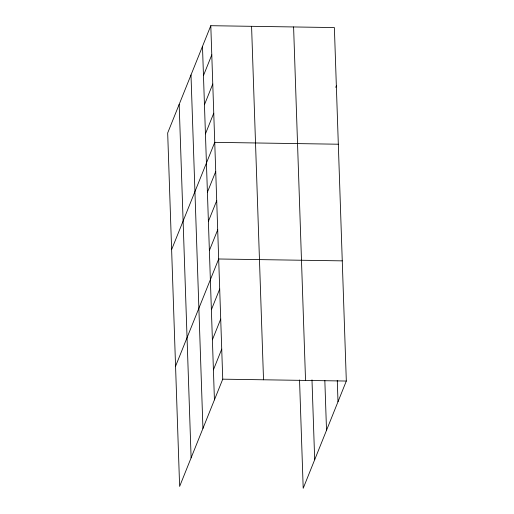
<?xml version="1.0" encoding="UTF-8"?>
<svg xmlns="http://www.w3.org/2000/svg" width="514" height="514" viewBox="0 0 514 514"><rect width="100%" height="100%" fill="white"/><g stroke="black" fill="none" stroke-linecap="round" stroke-linejoin="round"><path stroke-width="0.77" d="M210.798 25.7L167.68 132.959L179.624 486.43L222.742 379.171L210.798 25.7L334.376 27.57L346.32 381.041L303.202 488.3L299.54 379.981M203.467 75.552L211.787 54.863M204.456 104.715L212.77 84.02M205.439 133.871L213.753 113.183M171.625 249.605L214.743 142.346L338.315 144.216M207.412 192.197L215.726 171.509M208.395 221.361L216.715 200.666M209.378 250.517L217.698 229.829M175.563 366.251L218.681 258.992L342.26 260.861M211.382 309.724L219.696 289.035M212.398 339.767L220.712 319.078M213.413 369.817L221.727 349.122M335.751 87.367L336.342 85.889M222.742 379.171L346.32 381.041M337.28 380.379L338 401.73M324.835 380.488L326.518 430.295M311.985 379.878L314.684 459.734M293.597 26.953L305.541 380.424M251.577 26.317L263.521 379.788M202.484 46.389L214.428 399.86M190.996 74.96L202.94 428.425M179.168 104.393L191.112 457.865"/></g></svg>
